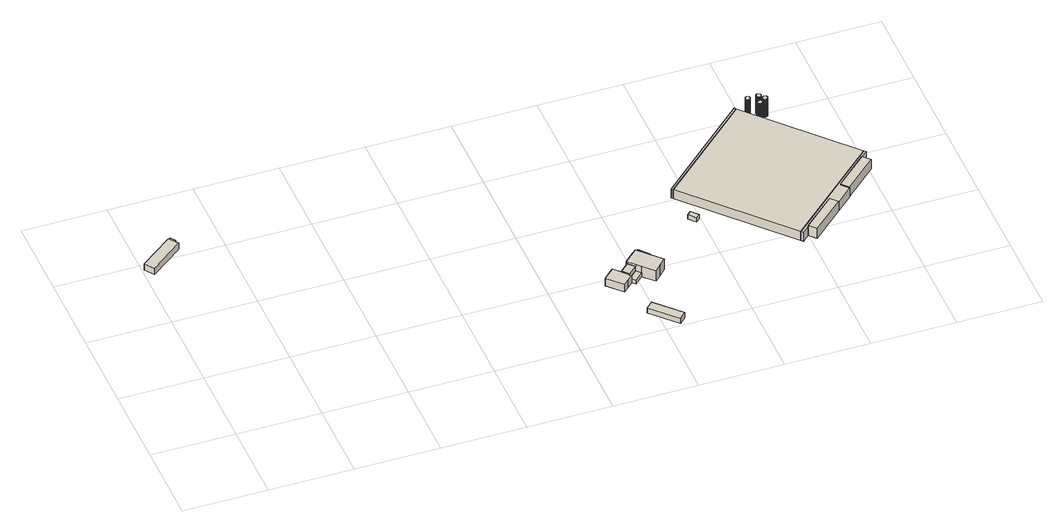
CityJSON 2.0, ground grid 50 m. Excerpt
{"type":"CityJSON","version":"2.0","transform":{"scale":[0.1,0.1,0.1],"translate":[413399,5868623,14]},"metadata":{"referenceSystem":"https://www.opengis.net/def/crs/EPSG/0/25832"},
"CityObjects":{
"building1":{"type":"Building","attributes":{"Gemeindeschluessel":"03454033","AbsoluteHoehe":"15.242","MittlereTraufHoehe":"18.775","Firsthoehe":"20.724","function":"31001_2000","roofType":"3100","measuredHeight":5.48},"address":[{"country":"Germany","locality":"Lorup"}],"children":["building1-1"],"geometry":[{"type":"MultiSurface","lod":"1","boundaries":[[[0,1,2,3]],[[4,5,6,7]],[[4,7,3,2]],[[5,4,2,1]],[[6,5,1,0]],[[3,7,8,9,10,0]],[[9,8,6,10]]]}]},
"building1-1":{"type":"BuildingPart","attributes":{"AbsoluteHoehe":"15.242","MittlereTraufHoehe":"18.775","Firsthoehe":"18.775","roofType":"1000","measuredHeight":3.53},"parents":["building1"],"geometry":[{"type":"MultiSurface","lod":"1","boundaries":[[[11,12,10,9]],[[6,13,14,8]],[[13,6,10,12]],[[14,13,12,11]],[[8,14,11,9]],[[6,8,9,10]]]}]},
"building2":{"type":"Building","attributes":{"Gemeindeschluessel":"03454033","AbsoluteHoehe":"15.863","MittlereTraufHoehe":"20.449","Firsthoehe":"22.811","function":"31001_1000","roofType":"3100","measuredHeight":6.95},"address":[{"country":"Germany","locality":"Lorup","thoroughfareNumber":"20","thoroughfareName":"Gehlenberger Straße"}],"geometry":[{"type":"MultiSurface","lod":"1","boundaries":[[[15,16,17,18,19,20,21,22]],[[23,24,25,26,27,28,29,30]],[[23,30,22,21]],[[24,23,21,20]],[[25,24,20,19]],[[26,25,19,18]],[[27,26,18,17]],[[28,27,17,16]],[[29,28,16,15]],[[30,29,15,22]]]}]},
"building3":{"type":"Building","attributes":{"Gemeindeschluessel":"03454033","AbsoluteHoehe":"15.779","MittlereTraufHoehe":"18.603","Firsthoehe":"20.737","function":"31001_2000","roofType":"3100","measuredHeight":4.96},"address":[{"country":"Germany","locality":"Lorup"}],"geometry":[{"type":"MultiSurface","lod":"1","boundaries":[[[31,32,33,34]],[[35,36,37,38]],[[35,38,34,33]],[[36,35,33,32]],[[37,36,32,31]],[[38,37,31,34]]]}]},
"building4":{"type":"Building","attributes":{"Gemeindeschluessel":"03454033","AbsoluteHoehe":"15.963","MittlereTraufHoehe":"18.579","Firsthoehe":"18.579","function":"51009_1610","roofType":"1000","measuredHeight":2.62},"address":[{"country":"Germany","locality":"Lorup"}],"geometry":[{"type":"MultiSurface","lod":"1","boundaries":[[[39,40,41,42,43]],[[44,45,46,47,48]],[[44,48,43,42]],[[45,44,42,41]],[[46,45,41,40]],[[47,46,40,39]],[[48,47,39,43]]]}]},
"building5":{"type":"Building","attributes":{"Gemeindeschluessel":"03454033","AbsoluteHoehe":"15.827","MittlereTraufHoehe":"21.798","Firsthoehe":"25.084","function":"31001_2000","roofType":"3100","measuredHeight":9.26},"address":[{"country":"Germany","locality":"Lorup"}],"children":["building5-1","building5-2"],"geometry":[{"type":"MultiSurface","lod":"1","boundaries":[[[49,50,51,52,53,54,55,56,57,58]],[[59,60,61,62,63,64,65,66,67,68]],[[57,69,70,58]],[[60,59,57,56]],[[61,60,56,55]],[[62,61,55,54]],[[53,71,72,54]],[[64,63,53,52]],[[65,64,52,51]],[[66,65,51,50]],[[67,66,50,49]],[[68,67,49,58]],[[69,59,68,70]],[[71,63,62,72]]]}]},
"building5-1":{"type":"BuildingPart","attributes":{"AbsoluteHoehe":"15.827","MittlereTraufHoehe":"21.15","Firsthoehe":"21.15","roofType":"1000","measuredHeight":5.32},"parents":["building5"],"geometry":[{"type":"MultiSurface","lod":"1","boundaries":[[[71,73,74,72]],[[75,76,63,62]],[[75,62,72,74]],[[76,75,74,73]],[[63,76,73,71]],[[62,63,71,72]]]}]},
"building5-2":{"type":"BuildingPart","attributes":{"AbsoluteHoehe":"15.827","MittlereTraufHoehe":"21.34","Firsthoehe":"22.48","roofType":"5000","measuredHeight":6.65},"parents":["building5"],"geometry":[{"type":"MultiSurface","lod":"1","boundaries":[[[70,69,77,78,79]],[[80,81,59,68,82]],[[80,82,79,78]],[[81,80,78,77]],[[59,81,77,69]],[[82,68,70,79]],[[68,59,69,70]]]}]},
"building6":{"type":"Building","attributes":{"Gemeindeschluessel":"03454033","AbsoluteHoehe":"14.595","MittlereTraufHoehe":"17.598","Firsthoehe":"17.598","function":"31001_2000","roofType":"1000","measuredHeight":3},"address":[{"country":"Germany","locality":"Lorup"}],"geometry":[{"type":"MultiSurface","lod":"1","boundaries":[[[83,84,85,86]],[[87,88,89,90]],[[87,90,86,85]],[[88,87,85,84]],[[89,88,84,83]],[[90,89,83,86]]]}]},
"building7":{"type":"Building","attributes":{"Gemeindeschluessel":"03454033","BezugspunktDach":"2200","AbsoluteHoehe":"15.124","MittlereTraufHoehe":"21.442","Firsthoehe":"21.442","function":"51009_1610","measuredHeight":6.32},"address":[{"country":"Germany","locality":"Lorup"}],"geometry":[{"type":"MultiSurface","lod":"1","boundaries":[[[91,92,93,94]],[[95,96,97,98]],[[95,98,94,93]],[[96,95,93,92]],[[97,96,92,91]],[[98,97,91,94]]]}]},
"building8":{"type":"Building","attributes":{"Gemeindeschluessel":"03454033","BezugspunktDach":"2200","AbsoluteHoehe":"15.037","MittlereTraufHoehe":"21.442","Firsthoehe":"21.442","function":"31001_2720","measuredHeight":6.41},"address":[{"country":"Germany","locality":"Lorup"}],"geometry":[{"type":"MultiSurface","lod":"1","boundaries":[[[99,100,92,91]],[[101,102,103,104]],[[101,104,91,92]],[[102,101,92,100]],[[103,102,100,99]],[[104,103,99,91]]]}]},
"building9":{"type":"Building","attributes":{"Gemeindeschluessel":"03454033","AbsoluteHoehe":"15.236","MittlereTraufHoehe":"20.508","Firsthoehe":"23.98","function":"31001_2720","roofType":"3100","measuredHeight":8.74},"address":[{"country":"Germany","locality":"Lorup"}],"geometry":[{"type":"MultiSurface","lod":"1","boundaries":[[[105,106,107,108]],[[109,110,111,112]],[[109,112,108,107]],[[110,109,107,106]],[[111,110,106,105]],[[112,111,105,108]]]}]},
"building10":{"type":"Building","attributes":{"Gemeindeschluessel":"03454033","BezugspunktDach":"2200","AbsoluteHoehe":"15.131","MittlereTraufHoehe":"21.364","Firsthoehe":"21.364","function":"51009_1610","measuredHeight":6.23},"address":[{"country":"Germany","locality":"Lorup"}],"children":["building10-1"],"geometry":[{"type":"MultiSurface","lod":"1","boundaries":[[[113,114,115,116,117,118,119,120,100,99]],[[121,122,123,124,125,126,127,128,129,130]],[[121,130,99,100]],[[122,121,100,120]],[[123,122,120,119]],[[124,123,119,118]],[[125,124,118,117]],[[126,125,117,116]],[[127,126,116,115]],[[128,127,115,114]],[[129,128,114,113]],[[130,129,113,99]]]}]},
"building10-1":{"type":"BuildingPart","attributes":{"BezugspunktDach":"4000","AbsoluteHoehe":"15.131","MittlereTraufHoehe":"18.631","Firsthoehe":"18.631","measuredHeight":3.5},"parents":["building10"],"geometry":[{"type":"MultiSurface","lod":"1","boundaries":[[[131,132,133,134]],[[124,125,126,127]],[[124,127,134,133]],[[125,124,133,132]],[[126,125,132,131]],[[127,126,131,134]]]}]},
"building11":{"type":"Building","attributes":{"Gemeindeschluessel":"03454033","AbsoluteHoehe":"15.388","MittlereTraufHoehe":"26.109","Firsthoehe":"26.109","function":"51003_1201","roofType":"1000","measuredHeight":10.72},"address":[{"country":"Germany","locality":"Lorup"}],"geometry":[{"type":"MultiSurface","lod":"1","boundaries":[[[135,136,137,138,139,140,141,142,143,144,145,146,147,148,149,150,151,152,153,154,155,156,157,158,159,160,161,162,163,164,165,166,167,168,169,170,171,172,173,174,175,176,177]],[[178,179,180,181,182,183,184,185,186,187,188,189,190,191,192,193,194,195,196,197,198,199,200,201,202,203,204,205,206,207,208,209,210,211,212,213,214,215,216,217,218,219,220]],[[178,220,177,176]],[[179,178,176,175]],[[180,179,175,174]],[[181,180,174,173]],[[182,181,173,172]],[[183,182,172,171]],[[184,183,171,170]],[[185,184,170,169]],[[186,185,169,168]],[[187,186,168,167]],[[188,187,167,166]],[[189,188,166,165]],[[190,189,165,164]],[[191,190,164,163]],[[192,191,163,162]],[[193,192,162,161]],[[194,193,161,160]],[[195,194,160,159]],[[196,195,159,158]],[[197,196,158,157]],[[198,197,157,156]],[[199,198,156,155]],[[200,199,155,154]],[[201,200,154,153]],[[202,201,153,152]],[[203,202,152,151]],[[204,203,151,150]],[[205,204,150,149]],[[206,205,149,148]],[[207,206,148,147]],[[208,207,147,146]],[[209,208,146,145]],[[210,209,145,144]],[[211,210,144,143]],[[212,211,143,142]],[[213,212,142,141]],[[214,213,141,140]],[[215,214,140,139]],[[216,215,139,138]],[[217,216,138,137]],[[218,217,137,136]],[[219,218,136,135]],[[220,219,135,177]]]}]},
"building12":{"type":"Building","attributes":{"Gemeindeschluessel":"03454033","AbsoluteHoehe":"15.433","MittlereTraufHoehe":"26.051","Firsthoehe":"26.051","function":"51003_1201","roofType":"1000","measuredHeight":10.62},"address":[{"country":"Germany","locality":"Lorup"}],"geometry":[{"type":"MultiSurface","lod":"1","boundaries":[[[221,222,223,224,225,226,227,228,229,230,231,232,233,234,235,236,237,238,239,240,241,242,243,244,245,246,247,248,249,250,251,252,253,254,255,256,257,258,259,260,261,262]],[[263,264,265,266,267,268,269,270,271,272,273,274,275,276,277,278,279,280,281,282,283,284,285,286,287,288,289,290,291,292,293,294,295,296,297,298,299,300,301,302,303,304]],[[263,304,262,261]],[[264,263,261,260]],[[265,264,260,259]],[[266,265,259,258]],[[267,266,258,257]],[[268,267,257,256]],[[269,268,256,255]],[[270,269,255,254]],[[271,270,254,253]],[[272,271,253,252]],[[273,272,252,251]],[[274,273,251,250]],[[275,274,250,249]],[[276,275,249,248]],[[277,276,248,247]],[[278,277,247,246]],[[279,278,246,245]],[[280,279,245,244]],[[281,280,244,243]],[[282,281,243,242]],[[283,282,242,241]],[[284,283,241,240]],[[285,284,240,239]],[[286,285,239,238]],[[287,286,238,237]],[[288,287,237,236]],[[289,288,236,235]],[[290,289,235,234]],[[291,290,234,233]],[[292,291,233,232]],[[293,292,232,231]],[[294,293,231,230]],[[295,294,230,229]],[[296,295,229,228]],[[297,296,228,227]],[[298,297,227,226]],[[299,298,226,225]],[[300,299,225,224]],[[301,300,224,223]],[[302,301,223,222]],[[303,302,222,221]],[[304,303,221,262]]]}]},
"building13":{"type":"Building","attributes":{"Gemeindeschluessel":"03454033","AbsoluteHoehe":"15.432","MittlereTraufHoehe":"28.135","Firsthoehe":"28.135","function":"51003_1201","roofType":"1000","measuredHeight":12.7},"address":[{"country":"Germany","locality":"Lorup"}],"geometry":[{"type":"MultiSurface","lod":"1","boundaries":[[[305,306,307,308,309,310,311,312,313,314,315,316,317,318,319,320,321,322,323,324,325,326,327,328,329,330,331,332,333,334,335,336,337,338,339,340,341,342,343,344,345,346]],[[347,348,349,350,351,352,353,354,355,356,357,358,359,360,361,362,363,364,365,366,367,368,369,370,371,372,373,374,375,376,377,378,379,380,381,382,383,384,385,386,387,388]],[[347,388,346,345]],[[348,347,345,344]],[[349,348,344,343]],[[350,349,343,342]],[[351,350,342,341]],[[352,351,341,340]],[[353,352,340,339]],[[354,353,339,338]],[[355,354,338,337]],[[356,355,337,336]],[[357,356,336,335]],[[358,357,335,334]],[[359,358,334,333]],[[360,359,333,332]],[[361,360,332,331]],[[362,361,331,330]],[[363,362,330,329]],[[364,363,329,328]],[[365,364,328,327]],[[366,365,327,326]],[[367,366,326,325]],[[368,367,325,324]],[[369,368,324,323]],[[370,369,323,322]],[[371,370,322,321]],[[372,371,321,320]],[[373,372,320,319]],[[374,373,319,318]],[[375,374,318,317]],[[376,375,317,316]],[[377,376,316,315]],[[378,377,315,314]],[[379,378,314,313]],[[380,379,313,312]],[[381,380,312,311]],[[382,381,311,310]],[[383,382,310,309]],[[384,383,309,308]],[[385,384,308,307]],[[386,385,307,306]],[[387,386,306,305]],[[388,387,305,346]]]}]},
"building14":{"type":"Building","attributes":{"Gemeindeschluessel":"03454033","AbsoluteHoehe":"15.437","MittlereTraufHoehe":"28.123","Firsthoehe":"28.123","function":"51003_1201","roofType":"1000","measuredHeight":12.69},"address":[{"country":"Germany","locality":"Lorup"}],"geometry":[{"type":"MultiSurface","lod":"1","boundaries":[[[389,390,391,392,393,394,395,396,397,398,399,400,401,402,403,404,405,406,407,408,409,410,411,412,413,414,415,416,417,418,419,420,421,422,423,424,425,426,427,428,429,430]],[[431,432,433,434,435,436,437,438,439,440,441,442,443,444,445,446,447,448,449,450,451,452,453,454,455,456,457,458,459,460,461,462,463,464,465,466,467,468,469,470,471,472]],[[431,472,430,429]],[[432,431,429,428]],[[433,432,428,427]],[[434,433,427,426]],[[435,434,426,425]],[[436,435,425,424]],[[437,436,424,423]],[[438,437,423,422]],[[439,438,422,421]],[[440,439,421,420]],[[441,440,420,419]],[[442,441,419,418]],[[443,442,418,417]],[[444,443,417,416]],[[445,444,416,415]],[[446,445,415,414]],[[447,446,414,413]],[[448,447,413,412]],[[449,448,412,411]],[[450,449,411,410]],[[451,450,410,409]],[[452,451,409,408]],[[453,452,408,407]],[[454,453,407,406]],[[455,454,406,405]],[[456,455,405,404]],[[457,456,404,403]],[[458,457,403,402]],[[459,458,402,401]],[[460,459,401,400]],[[461,460,400,399]],[[462,461,399,398]],[[463,462,398,397]],[[464,463,397,396]],[[465,464,396,395]],[[466,465,395,394]],[[467,466,394,393]],[[468,467,393,392]],[[469,468,392,391]],[[470,469,391,390]],[[471,470,390,389]],[[472,471,389,430]]]}]},
"building15":{"type":"Building","attributes":{"Gemeindeschluessel":"03454033","AbsoluteHoehe":"15.287","MittlereTraufHoehe":"20.529","Firsthoehe":"23.97","function":"31001_2720","roofType":"3100","measuredHeight":8.68},"address":[{"country":"Germany","locality":"Lorup"}],"geometry":[{"type":"MultiSurface","lod":"1","boundaries":[[[473,474,475,476]],[[477,478,479,480]],[[477,480,476,475]],[[478,477,475,474]],[[479,478,474,473]],[[480,479,473,476]]]}]}
},
"vertices":[
[206,1604,57],[9,1453,57],[50,1399,57],[247,1550,57],[50,1399,12],[9,1453,12],[206,1604,12],[247,1550,12],[228,1575,12],[228,1575,48],[206,1604,48],
[243,1586,48],[221,1615,48],[221,1615,12],[243,1586,12],
[2391,357,72],[2422,386,72],[2454,415,72],[2446,423,72],[2413,461,72],[2375,503,72],[2343,473,72],[2311,443,72],[2343,473,19],[2375,503,19],[2413,461,19],[2446,423,19],[2454,415,19],[2422,386,19],[2391,357,19],[2311,443,19],
[2445,149,57],[2584,3,57],[2622,40,57],[2483,185,57],[2622,40,18],[2584,3,18],[2445,149,18],[2483,185,18],
[2446,423,46],[2454,415,46],[2472,395,46],[2524,444,46],[2498,473,46],[2524,444,20],[2472,395,20],[2454,415,20],[2446,423,20],[2498,473,20],
[2524,444,91],[2584,383,91],[2622,421,91],[2661,459,91],[2594,531,91],[2540,588,91],[2500,551,91],[2460,513,91],[2464,509,91],[2498,473,91],[2464,509,18],[2460,513,18],[2500,551,18],[2540,588,18],[2594,531,18],[2661,459,18],[2622,421,18],[2584,383,18],[2524,444,18],[2498,473,18],[2464,509,78],[2498,473,78],[2594,531,71],[2540,588,71],
[2612,548,71],[2560,607,71],[2560,607,18],[2612,548,18],
[2413,461,78],[2429,442,78],[2446,423,78],[2429,442,18],[2413,461,18],[2446,423,18],
[2933,823,36],[2969,782,36],[2992,802,36],[2955,843,36],[2992,802,6],[2969,782,6],[2933,823,6],[2955,843,6],
[2917,1005,74],[3475,1518,74],[3466,1528,74],[2908,1015,74],[3466,1528,11],[3475,1518,11],[2917,1005,11],[2908,1015,11],
[3444,433,74],[4002,946,74],[3475,1518,10],[4002,946,10],[3444,433,10],[2917,1005,10],
[3496,457,82],[3534,416,82],[3723,590,82],[3685,631,82],[3723,590,12],[3534,416,12],[3496,457,12],[3685,631,12],
[3456,420,74],[3496,457,74],[3685,631,74],[3723,590,74],[3822,681,74],[3784,723,74],[3973,897,74],[4013,934,74],[4002,946,11],[4013,934,11],[3973,897,11],[3784,723,11],[3822,681,11],[3723,590,11],[3685,631,11],[3496,457,11],[3456,420,11],[3444,433,11],
[3723,590,46],[3822,681,46],[3784,723,46],[3685,631,46],
[3534,1518,121],[3536,1516,121],[3538,1515,121],[3540,1514,121],[3542,1513,121],[3544,1513,121],[3545,1513,121],[3547,1513,121],[3549,1513,121],[3550,1514,121],[3552,1515,121],[3554,1516,121],[3556,1518,121],[3557,1520,121],[3558,1520,121],[3559,1522,121],[3560,1525,121],[3560,1527,121],[3560,1529,121],[3559,1531,121],[3559,1533,121],[3558,1534,121],[3557,1536,121],[3556,1537,121],[3555,1539,121],[3553,1540,121],[3551,1541,121],[3548,1542,121],[3545,1542,121],[3542,1542,121],[3540,1541,121],[3538,1540,121],[3536,1539,121],[3535,1537,121],[3533,1536,121],[3533,1534,121],[3532,1533,121],[3531,1531,121],[3531,1529,121],[3531,1527,121],[3531,1525,121],[3532,1522,121],[3533,1520,121],[3532,1522,14],[3531,1525,14],[3531,1527,14],[3531,1529,14],[3531,1531,14],[3532,1533,14],[3533,1534,14],[3533,1536,14],[3535,1537,14],[3536,1539,14],[3538,1540,14],[3540,1541,14],[3542,1542,14],[3545,1542,14],[3548,1542,14],[3551,1541,14],[3553,1540,14],[3555,1539,14],[3556,1537,14],[3557,1536,14],[3558,1534,14],[3559,1533,14],[3559,1531,14],[3560,1529,14],[3560,1527,14],[3560,1525,14],[3559,1522,14],[3558,1520,14],[3557,1520,14],[3556,1518,14],[3554,1516,14],[3552,1515,14],[3550,1514,14],[3549,1513,14],[3547,1513,14],[3545,1513,14],[3544,1513,14],[3542,1513,14],[3540,1514,14],[3538,1515,14],[3536,1516,14],[3534,1518,14],[3533,1520,14],
[3587,1466,121],[3589,1465,121],[3591,1463,121],[3593,1462,121],[3595,1462,121],[3597,1461,121],[3598,1461,121],[3600,1461,121],[3602,1462,121],[3604,1462,121],[3606,1463,121],[3607,1465,121],[3609,1466,121],[3611,1468,121],[3612,1471,121],[3613,1473,121],[3613,1475,121],[3613,1478,121],[3612,1480,121],[3612,1481,121],[3611,1483,121],[3610,1484,121],[3609,1485,121],[3608,1487,121],[3606,1488,121],[3604,1489,121],[3601,1490,121],[3598,1490,121],[3595,1490,121],[3593,1489,121],[3591,1488,121],[3589,1487,121],[3588,1485,121],[3586,1484,121],[3586,1483,121],[3585,1481,121],[3584,1480,121],[3584,1478,121],[3584,1475,121],[3584,1473,121],[3585,1471,121],[3586,1468,121],[3585,1471,14],[3584,1473,14],[3584,1475,14],[3584,1478,14],[3584,1480,14],[3585,1481,14],[3586,1483,14],[3586,1484,14],[3588,1485,14],[3589,1487,14],[3591,1488,14],[3593,1489,14],[3595,1490,14],[3598,1490,14],[3601,1490,14],[3604,1489,14],[3606,1488,14],[3608,1487,14],[3609,1485,14],[3610,1484,14],[3611,1483,14],[3612,1481,14],[3612,1480,14],[3613,1478,14],[3613,1475,14],[3613,1473,14],[3612,1471,14],[3611,1468,14],[3609,1466,14],[3607,1465,14],[3606,1463,14],[3604,1462,14],[3602,1462,14],[3600,1461,14],[3598,1461,14],[3597,1461,14],[3595,1462,14],[3593,1462,14],[3591,1463,14],[3589,1465,14],[3587,1466,14],[3586,1468,14],
[3590,1497,141],[3592,1496,141],[3594,1494,141],[3596,1493,141],[3598,1493,141],[3599,1492,141],[3601,1492,141],[3603,1492,141],[3604,1493,141],[3606,1493,141],[3608,1494,141],[3610,1496,141],[3612,1497,141],[3613,1499,141],[3615,1502,141],[3615,1504,141],[3615,1507,141],[3615,1509,141],[3615,1511,141],[3614,1512,141],[3614,1514,141],[3613,1515,141],[3612,1517,141],[3610,1518,141],[3609,1519,141],[3606,1520,141],[3604,1521,141],[3601,1521,141],[3598,1521,141],[3596,1520,141],[3593,1519,141],[3592,1518,141],[3590,1517,141],[3589,1515,141],[3588,1514,141],[3588,1512,141],[3587,1511,141],[3587,1509,141],[3586,1507,141],[3587,1504,141],[3587,1502,141],[3589,1499,141],[3587,1502,14],[3587,1504,14],[3586,1507,14],[3587,1509,14],[3587,1511,14],[3588,1512,14],[3588,1514,14],[3589,1515,14],[3590,1517,14],[3592,1518,14],[3593,1519,14],[3596,1520,14],[3598,1521,14],[3601,1521,14],[3604,1521,14],[3606,1520,14],[3609,1519,14],[3610,1518,14],[3612,1517,14],[3613,1515,14],[3614,1514,14],[3614,1512,14],[3615,1511,14],[3615,1509,14],[3615,1507,14],[3615,1504,14],[3615,1502,14],[3613,1499,14],[3612,1497,14],[3610,1496,14],[3608,1494,14],[3606,1493,14],[3604,1493,14],[3603,1492,14],[3601,1492,14],[3599,1492,14],[3598,1493,14],[3596,1493,14],[3594,1494,14],[3592,1496,14],[3590,1497,14],[3589,1499,14],
[3617,1468,141],[3619,1466,141],[3621,1465,141],[3623,1464,141],[3625,1463,141],[3626,1463,141],[3628,1463,141],[3630,1463,141],[3631,1463,141],[3633,1464,141],[3635,1465,141],[3637,1466,141],[3639,1468,141],[3640,1470,141],[3642,1472,141],[3642,1475,141],[3643,1477,141],[3642,1479,141],[3642,1481,141],[3642,1483,141],[3641,1484,141],[3640,1486,141],[3639,1487,141],[3637,1488,141],[3636,1490,141],[3634,1491,141],[3631,1492,141],[3628,1492,141],[3625,1492,141],[3623,1491,141],[3621,1490,141],[3619,1488,141],[3617,1487,141],[3616,1486,141],[3615,1484,141],[3615,1483,141],[3614,1481,141],[3614,1479,141],[3614,1477,141],[3614,1475,141],[3615,1472,141],[3616,1470,141],[3615,1472,14],[3614,1475,14],[3614,1477,14],[3614,1479,14],[3614,1481,14],[3615,1483,14],[3615,1484,14],[3616,1486,14],[3617,1487,14],[3619,1488,14],[3621,1490,14],[3623,1491,14],[3625,1492,14],[3628,1492,14],[3631,1492,14],[3634,1491,14],[3636,1490,14],[3637,1488,14],[3639,1487,14],[3640,1486,14],[3641,1484,14],[3642,1483,14],[3642,1481,14],[3642,1479,14],[3643,1477,14],[3642,1475,14],[3642,1472,14],[3640,1470,14],[3639,1468,14],[3637,1466,14],[3635,1465,14],[3633,1464,14],[3631,1463,14],[3630,1463,14],[3628,1463,14],[3626,1463,14],[3625,1463,14],[3623,1464,14],[3621,1465,14],[3619,1466,14],[3617,1468,14],[3616,1470,14],
[3784,723,82],[3822,681,82],[4012,855,82],[3973,897,82],[4012,855,13],[3822,681,13],[3784,723,13],[3973,897,13]
]}
